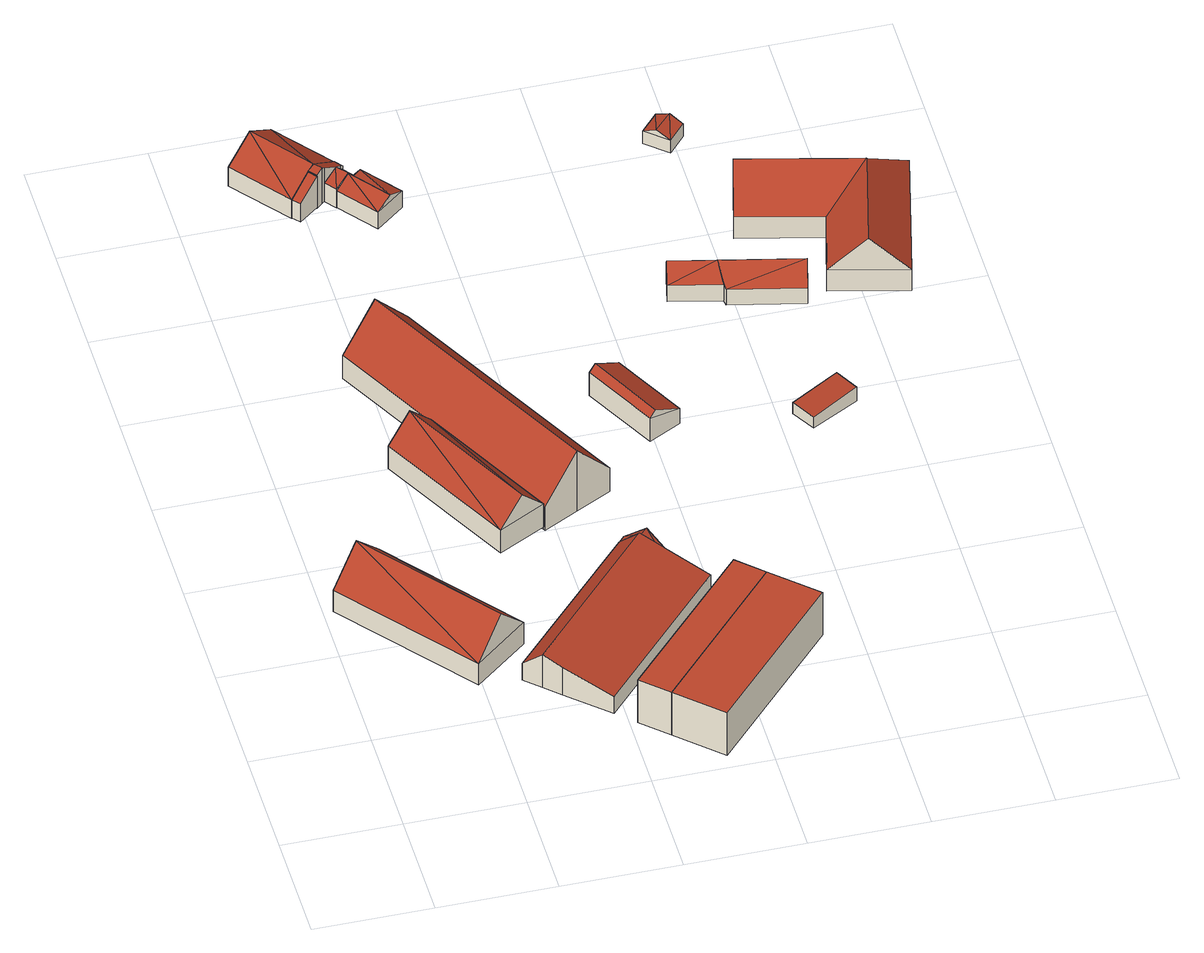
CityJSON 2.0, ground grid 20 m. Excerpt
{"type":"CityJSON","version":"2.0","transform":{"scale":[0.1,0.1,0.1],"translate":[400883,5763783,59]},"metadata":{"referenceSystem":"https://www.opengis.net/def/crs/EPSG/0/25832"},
"CityObjects":{
"building1":{"type":"Building","attributes":{"Gemeindeschluessel":"05515000","Geometrietyp2DReferenz":"3000","function":"31001_2700","roofType":"3100","measuredHeight":10.6},"geometry":[{"type":"Solid","lod":"2","boundaries":[[[[0,1,2,3]],[[4,5,1,0]],[[6,7,5,4]],[[3,2,7,6]],[[0,8,4]],[[6,9,3]],[[3,9,8]],[[8,0,3]],[[9,6,4]],[[4,8,9]],[[1,5,7,2]]]],"semantics":{"surfaces":[{"type":"WallSurface"},{"type":"RoofSurface"},{"type":"GroundSurface"}],"values":[[0,0,0,0,0,0,1,1,1,1,2]]}}]},
"building2":{"type":"Building","attributes":{"Gemeindeschluessel":"05515000","Geometrietyp2DReferenz":"3000","function":"31001_2700","roofType":"3100","measuredHeight":9.47},"geometry":[{"type":"Solid","lod":"2","boundaries":[[[[10,11,12,13]],[[14,15,11,10]],[[16,17,15,14]],[[13,12,17,16]],[[10,18,14]],[[16,19,13]],[[18,10,13]],[[13,19,18]],[[14,18,19]],[[19,16,14]],[[11,15,17,12]]]],"semantics":{"surfaces":[{"type":"WallSurface"},{"type":"RoofSurface"},{"type":"GroundSurface"}],"values":[[0,0,0,0,0,0,1,1,1,1,2]]}}]},
"building3":{"type":"Building","attributes":{"Gemeindeschluessel":"05515000","Geometrietyp2DReferenz":"3000","function":"31001_2700"},"children":["building3-1","building3-2"]},
"building3-1":{"type":"BuildingPart","attributes":{"roofType":"3100","measuredHeight":6.88},"parents":["building3"],"geometry":[{"type":"Solid","lod":"2","boundaries":[[[[20,21,22,23]],[[24,25,21,20]],[[26,27,25,24]],[[28,29,30,27,26]],[[31,32,33,34,35]],[[23,22,32,31]],[[28,26,24,36]],[[20,23,31,35,37,38,36,24]],[[21,25,27,30,39,33,32,22]],[[29,28,36,40]],[[30,29,41,39]],[[29,40,41]],[[34,37,35]],[[40,36,38]],[[41,34,33,39]],[[41,40,38,37,34]]]],"semantics":{"surfaces":[{"type":"WallSurface"},{"type":"RoofSurface"},{"type":"GroundSurface"},{"type":"ClosureSurface"}],"values":[[0,0,0,0,0,0,1,1,2,0,3,3,0,0,3,3]]}}]},
"building3-2":{"type":"BuildingPart","attributes":{"roofType":"3100","measuredHeight":6.83},"parents":["building3"],"geometry":[{"type":"Solid","lod":"2","boundaries":[[[[42,43,30,29]],[[44,45,43,42]],[[34,33,45,44]],[[42,46,44]],[[47,46,42]],[[42,29,40,38,47]],[[34,44,46]],[[46,47,37,34]],[[43,45,33,39,30]],[[39,41,29,30]],[[33,34,41,39]],[[47,38,37]],[[40,29,41]],[[37,38,40,41,34]]]],"semantics":{"surfaces":[{"type":"WallSurface"},{"type":"RoofSurface"},{"type":"GroundSurface"},{"type":"ClosureSurface"}],"values":[[0,0,0,0,1,1,1,1,2,3,3,0,3,3]]}}]},
"building4":{"type":"Building","attributes":{"name":"Farwick zum Hagen","Gemeindeschluessel":"05515000","Geometrietyp2DReferenz":"3000","function":"31001_1000","roofType":"3100","measuredHeight":12.73},"address":[{"country":"Germany","locality":"Münster","thoroughfareNumber":"9","thoroughfareName":"Derßenbrockstiege"}],"geometry":[{"type":"Solid","lod":"2","boundaries":[[[[48,49,50,51]],[[52,53,49,48]],[[54,55,53,52]],[[56,57,55,54]],[[58,59,57,56]],[[60,61,59,58]],[[62,63,61,60]],[[51,50,63,62]],[[56,54,52,58]],[[48,51,62,60,58,52]],[[49,53,55,57,59,61,63,50]]]],"semantics":{"surfaces":[{"type":"WallSurface"},{"type":"RoofSurface"},{"type":"GroundSurface"}],"values":[[0,0,0,0,0,0,0,0,1,1,2]]}}]},
"building5":{"type":"Building","attributes":{"Gemeindeschluessel":"05515000","Geometrietyp2DReferenz":"3000","function":"51003_1201","roofType":"1000","measuredHeight":9},"geometry":[{"type":"Solid","lod":"2","boundaries":[[[[64,65,66,67]],[[68,69,65,64]],[[70,71,69,68]],[[67,66,71,70]],[[68,64,67,70]],[[65,69,71,66]]]],"semantics":{"surfaces":[{"type":"WallSurface"},{"type":"RoofSurface"},{"type":"GroundSurface"}],"values":[[0,0,0,0,1,2]]}}]},
"building6":{"type":"Building","attributes":{"Gemeindeschluessel":"05515000","Geometrietyp2DReferenz":"3000","function":"51009_1610","roofType":"2100","measuredHeight":6.59},"geometry":[{"type":"Solid","lod":"2","boundaries":[[[[72,73,74,75]],[[76,77,73,72]],[[78,79,77,76]],[[75,74,79,78]],[[76,72,75,78]],[[73,77,79,74]]]],"semantics":{"surfaces":[{"type":"WallSurface"},{"type":"RoofSurface"},{"type":"GroundSurface"}],"values":[[0,0,0,0,1,2]]}}]},
"building7":{"type":"Building","attributes":{"Gemeindeschluessel":"05515000","Geometrietyp2DReferenz":"3000","function":"31001_1000"},"address":[{"country":"Germany","locality":"Münster","thoroughfareNumber":"21","thoroughfareName":"Derßenbrockstiege"}],"children":["building7-1","building7-2","building7-3"]},
"building7-1":{"type":"BuildingPart","attributes":{"roofType":"3100","measuredHeight":7.47},"parents":["building7"],"geometry":[{"type":"Solid","lod":"2","boundaries":[[[[80,81,82]],[[83,84,85]],[[86,87,83,85]],[[88,89,87,86]],[[90,78,91,92,89,88]],[[93,94,95,96,97]],[[82,81,94,93]],[[98,90,88,86,99]],[[85,100,82,93,97,101,99,86]],[[83,87,89,92,102,95,94,81]],[[100,85,84]],[[80,82,100]],[[83,81,80,84]],[[80,100,84]],[[78,90,98]],[[92,91,103,102]],[[91,78,98,99,103]],[[96,101,97]],[[103,96,95,102]],[[103,99,101,96]]]],"semantics":{"surfaces":[{"type":"WallSurface"},{"type":"RoofSurface"},{"type":"GroundSurface"},{"type":"ClosureSurface"}],"values":[[0,0,0,0,0,0,0,1,1,2,0,0,3,3,0,3,3,0,3,3]]}}]},
"building7-2":{"type":"BuildingPart","attributes":{"roofType":"3100","measuredHeight":5.25},"parents":["building7"],"geometry":[{"type":"Solid","lod":"2","boundaries":[[[[104,105,81,80]],[[106,107,105,104]],[[108,109,107,106]],[[84,83,109,108]],[[108,110,100]],[[100,84,108]],[[110,106,104,80]],[[80,100,110]],[[110,108,106]],[[81,105,107,109,83]],[[83,84,80,81]],[[80,84,100]]]],"semantics":{"surfaces":[{"type":"WallSurface"},{"type":"RoofSurface"},{"type":"GroundSurface"},{"type":"ClosureSurface"}],"values":[[0,0,0,0,1,1,1,1,0,2,3,3]]}}]},
"building7-3":{"type":"BuildingPart","attributes":{"roofType":"3100","measuredHeight":7.61},"parents":["building7"],"geometry":[{"type":"Solid","lod":"2","boundaries":[[[[111,112,113,76]],[[114,115,112,111]],[[96,95,115,114]],[[111,116,114]],[[76,78,98,117,116]],[[116,111,76]],[[117,101,96,114]],[[114,116,117]],[[112,115,95,102,92,113]],[[92,91,76,113]],[[102,103,91,92]],[[95,96,103,102]],[[117,98,99,101]],[[78,76,91]],[[99,98,78,91,103]],[[101,99,103,96]]]],"semantics":{"surfaces":[{"type":"WallSurface"},{"type":"RoofSurface"},{"type":"GroundSurface"},{"type":"ClosureSurface"}],"values":[[0,0,0,0,1,1,1,1,2,0,3,3,0,0,3,3]]}}]},
"building8":{"type":"Building","attributes":{"Gemeindeschluessel":"05515000","Geometrietyp2DReferenz":"3000","function":"51003_1201","roofType":"1000","measuredHeight":9},"geometry":[{"type":"Solid","lod":"2","boundaries":[[[[70,71,66,67]],[[118,119,71,70]],[[120,121,119,118]],[[67,66,121,120]],[[118,70,67,120]],[[71,119,121,66]]]],"semantics":{"surfaces":[{"type":"WallSurface"},{"type":"RoofSurface"},{"type":"GroundSurface"}],"values":[[0,0,0,0,1,2]]}}]},
"building9":{"type":"Building","attributes":{"Gemeindeschluessel":"05515000","Geometrietyp2DReferenz":"3000","function":"31001_2460","roofType":"5000","measuredHeight":5.17},"geometry":[{"type":"Solid","lod":"2","boundaries":[[[[122,123,124,125]],[[126,127,123,122]],[[128,129,127,126]],[[130,131,129,128]],[[132,133,131,130]],[[125,124,133,132]],[[132,134,110]],[[110,125,132]],[[126,122,128]],[[134,130,128]],[[134,128,122]],[[122,110,134]],[[125,110,122]],[[130,134,132]],[[123,127,129,131,133,124]]]],"semantics":{"surfaces":[{"type":"WallSurface"},{"type":"RoofSurface"},{"type":"GroundSurface"}],"values":[[0,0,0,0,0,0,1,1,1,1,1,1,0,0,2]]}}]},
"building10":{"type":"Building","attributes":{"Gemeindeschluessel":"05515000","Geometrietyp2DReferenz":"3000","function":"31001_2460","roofType":"3100","measuredHeight":6.07},"geometry":[{"type":"Solid","lod":"2","boundaries":[[[[135,136,137,138]],[[139,140,136,135]],[[141,142,140,139]],[[138,137,142,141]],[[135,143,139]],[[141,144,138]],[[138,144,143,135]],[[139,143,144,141]],[[136,140,142,137]]]],"semantics":{"surfaces":[{"type":"WallSurface"},{"type":"RoofSurface"},{"type":"GroundSurface"}],"values":[[0,0,0,0,0,0,1,1,2]]}}]},
"building11":{"type":"Building","attributes":{"Gemeindeschluessel":"05515000","Geometrietyp2DReferenz":"3000","function":"31001_2700","roofType":"2100","measuredHeight":2.9},"geometry":[{"type":"Solid","lod":"2","boundaries":[[[[145,146,147,148]],[[149,150,146,145]],[[151,152,150,149]],[[148,147,152,151]],[[149,145,148,151]],[[146,150,152,147]]]],"semantics":{"surfaces":[{"type":"WallSurface"},{"type":"RoofSurface"},{"type":"GroundSurface"}],"values":[[0,0,0,0,1,2]]}}]},
"building12":{"type":"Building","attributes":{"Gemeindeschluessel":"05515000","Geometrietyp2DReferenz":"3000","function":"31001_2700"},"children":["building12-1","building12-2"]},
"building12-1":{"type":"BuildingPart","attributes":{"roofType":"3100","measuredHeight":6.09},"parents":["building12"],"geometry":[{"type":"Solid","lod":"2","boundaries":[[[[153,154,155,156]],[[157,158,159,160]],[[161,162,158,157]],[[156,155,162,161]],[[156,161,163]],[[164,165,156,163,166]],[[163,157,166]],[[160,167,168,166,157]],[[165,169,153,156]],[[163,161,157]],[[154,159,158,162,155]],[[154,153,160,159]],[[165,164,169]],[[169,167,160,153]],[[169,164,166,168,167]]]],"semantics":{"surfaces":[{"type":"WallSurface"},{"type":"RoofSurface"},{"type":"GroundSurface"},{"type":"ClosureSurface"}],"values":[[0,0,0,0,1,1,1,1,0,0,2,3,0,3,3]]}}]},
"building12-2":{"type":"BuildingPart","attributes":{"roofType":"3100","measuredHeight":6.17},"parents":["building12"],"geometry":[{"type":"Solid","lod":"2","boundaries":[[[[170,171,154,153,169]],[[172,173,171,170]],[[174,160,159,173,172]],[[170,175,172]],[[176,175,170]],[[170,169,164,176]],[[175,176,166,168,174]],[[174,172,175]],[[171,173,159,154]],[[174,167,160]],[[154,159,160,153]],[[160,167,169,153]],[[168,167,174]],[[166,176,164]],[[167,168,166,164,169]]]],"semantics":{"surfaces":[{"type":"WallSurface"},{"type":"RoofSurface"},{"type":"GroundSurface"},{"type":"ClosureSurface"}],"values":[[0,0,0,0,1,1,1,1,2,0,3,3,0,0,3]]}}]},
"building13":{"type":"Building","attributes":{"Gemeindeschluessel":"05515000","Geometrietyp2DReferenz":"3000","function":"31001_1310","roofType":"3100","measuredHeight":3.81},"geometry":[{"type":"Solid","lod":"2","boundaries":[[[[177,178,179,180]],[[181,182,178,177]],[[183,184,182,181]],[[180,179,184,183]],[[177,185,181]],[[183,186,180]],[[177,180,186]],[[186,185,177]],[[185,186,183]],[[183,181,185]],[[178,182,184,179]]]],"semantics":{"surfaces":[{"type":"WallSurface"},{"type":"RoofSurface"},{"type":"GroundSurface"}],"values":[[0,0,0,0,0,0,1,1,1,1,2]]}}]},
"building14":{"type":"Building","attributes":{"Gemeindeschluessel":"05515000","Geometrietyp2DReferenz":"3000","function":"31001_1000","roofType":"5000","measuredHeight":11.04},"address":[{"country":"Germany","locality":"Münster","thoroughfareNumber":"15","thoroughfareName":"Derßenbrockstiege"},{"country":"Germany","locality":"Münster","thoroughfareNumber":"15a","thoroughfareName":"Derßenbrockstiege"}],"geometry":[{"type":"Solid","lod":"2","boundaries":[[[[187,188,189,190]],[[191,192,188,187]],[[193,194,192,191]],[[195,196,194,193]],[[197,198,196,195]],[[190,189,198,197]],[[199,197,195,200]],[[201,200,195,193,202]],[[193,191,202]],[[202,191,187,201]],[[200,201,187,190,199]],[[190,197,199]],[[188,192,194,196,198,189]]]],"semantics":{"surfaces":[{"type":"WallSurface"},{"type":"RoofSurface"},{"type":"GroundSurface"}],"values":[[0,0,0,0,0,0,1,1,0,1,1,0,2]]}}]}
},
"vertices":[
[8,472,76],[8,472,31],[186,251,31],[186,251,76],[101,547,76],[101,547,31],[278,326,76],[278,326,31],[55,510,137],[232,289,137],
[375,580,79],[375,580,31],[254,813,31],[254,813,79],[295,538,79],[295,538,31],[174,771,79],[174,771,31],[335,559,126],[214,792,126],
[308,198,88],[308,198,29],[375,137,29],[375,137,64],[282,223,98],[282,223,29],[255,248,64],[255,248,29],[472,482,64],[472,482,63],[472,482,29],[591,373,64],[591,373,29],[531,428,29],[531,428,63],[531,428,86],[498,458,98],[502,455,97],[501,456,97],[498,458,29],[498,458,94],[498,458,63],
[482,494,63],[482,494,29],[541,439,63],[541,439,29],[512,466,98],[501,455,98],
[158,996,74],[158,996,25],[254,813,25],[254,813,74],[218,1027,152],[218,1027,25],[279,1058,74],[279,1058,25],[497,640,74],[497,640,25],[437,609,152],[437,609,25],[377,578,74],[377,578,25],[375,580,74],[375,580,25],
[406,110,117],[406,110,27],[450,69,27],[450,69,117],[620,342,117],[620,342,27],[663,302,117],[663,302,27],
[187,1371,55],[187,1371,17],[220,1397,17],[220,1397,83],[176,1384,55],[176,1384,17],[209,1411,83],[209,1411,17],
[268,1436,54],[268,1436,15],[268,1436,59],[235,1410,15],[235,1410,54],[235,1410,86],[231,1406,90],[231,1406,15],[220,1397,85],[220,1397,15],[209,1411,85],[209,1411,55],[209,1411,15],[272,1439,56],[272,1439,15],[262,1452,15],[262,1452,55],[262,1452,56],[214,1414,87],[220,1419,90],[258,1428,67],[235,1431,78],[220,1419,15],[220,1419,55],
[282,1418,54],[282,1418,15],[284,1417,54],[284,1417,15],[250,1391,54],[250,1391,15],[273,1409,67],
[99,1482,55],[99,1482,15],[176,1384,15],[185,1550,55],[185,1550,15],[142,1516,91],[219,1418,91],
[736,234,117],[736,234,27],[522,1,117],[522,1,27],
[284,1417,51],[284,1417,16],[250,1391,16],[250,1391,51],[282,1418,51],[282,1418,16],[298,1430,51],[298,1430,16],[349,1365,51],[349,1365,16],[300,1326,51],[300,1326,16],[324,1344,67],
[642,764,57],[642,764,25],[576,891,25],[576,891,57],[587,736,74],[587,736,25],[521,862,74],[521,862,25],[597,741,85],[532,868,85],
[845,716,35],[845,716,12],[926,760,12],[926,760,41],[822,757,35],[822,757,12],[904,801,41],[904,801,12],
[784,1041,40],[784,1041,7],[785,1031,7],[785,1031,40],[924,1063,40],[924,1063,7],[778,1097,7],[778,1097,40],[909,1002,40],[909,1002,7],[918,1039,68],[782,1062,62],[784,1041,47],[781,1070,68],[778,1096,41],[780,1081,57],[784,1041,41],
[698,1061,41],[698,1061,7],[710,1113,41],[710,1113,7],[778,1097,41],[704,1087,69],[781,1069,69],
[790,1398,28],[790,1398,2],[819,1430,2],[819,1430,28],[753,1430,28],[753,1430,2],[783,1463,28],[783,1463,2],[771,1414,40],[801,1446,40],
[1134,1240,48],[1134,1240,3],[867,1306,3],[867,1306,48],[1075,995,48],[1075,995,3],[946,1027,48],[946,1027,3],[976,1147,48],[976,1147,3],[836,1181,48],[836,1181,3],[851,1244,112],[1053,1194,112],[1054,1191,114],[1010,1011,114]
]}
